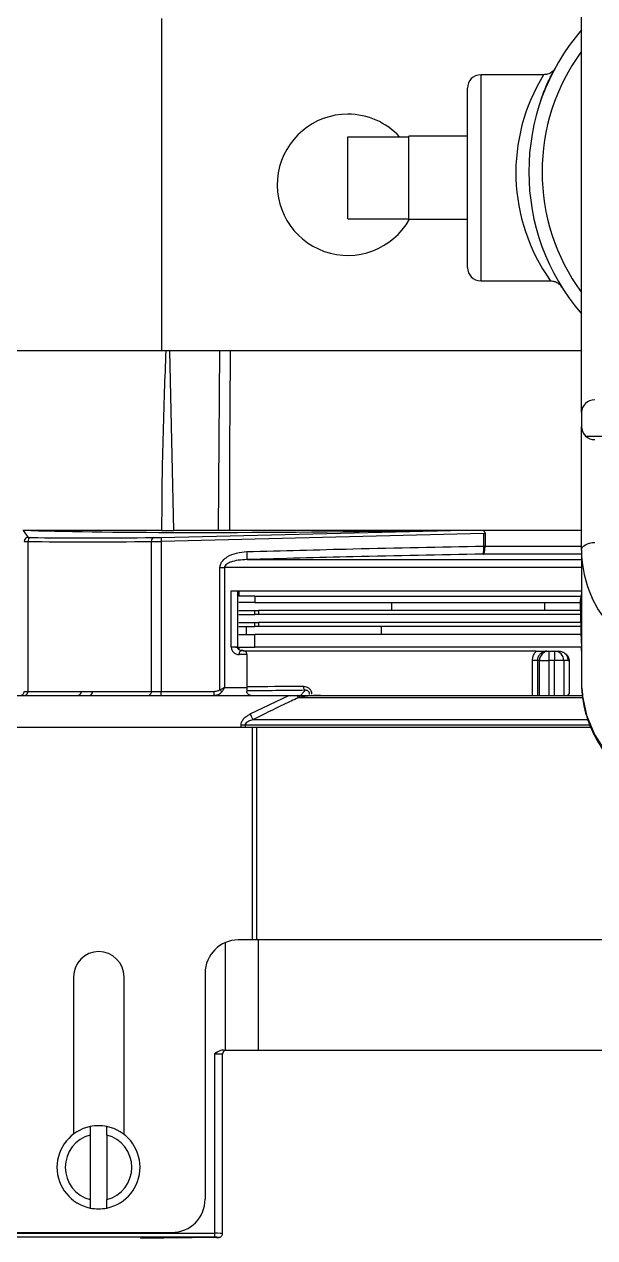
# Model space of a CAD drawing. Extents: x 7 to 135, y 1 to 99.
# Drawn here: x 54.479 to 56.625, y 86.703 to 91.267 of the extents above; entities that cross this region are included whole.
import ezdxf

# ---------------------------------------------------------------- set-up
doc = ezdxf.new("R2010")
doc.units = 0
doc.header["$MEASUREMENT"] = 0
doc.layers.add('OBJECT', color=7, linetype='CONTINUOUS')

msp = doc.modelspace()

# ---------------------------------------------------------------- linework, layer by layer
at = {"layer": 'OBJECT'}
for p, q in [((56.5754, 89.8075), (56.5754, 91.6908)), ((54.9964, 90.0383), (54.9964, 91.2883)), ((56.433, 91.0771), (56.1964, 91.0771)), ((56.1964, 91.0771), (56.1964, 90.3021)), ((56.1464, 90.3521), (56.1464, 91.0271)), ((55.6964, 90.5356), (55.6964, 90.8436)), ((55.6964, 90.8436), (55.9264, 90.8436)), ((56.1464, 90.8456), (55.9264, 90.8456)), ((55.9264, 90.8436), (55.9264, 90.8456)), ((55.9264, 90.7145), (55.9264, 90.8436)), ((55.9264, 90.6647), (55.9264, 90.7145)), ((55.9264, 90.5356), (55.9264, 90.6647)), ((55.6964, 90.5356), (55.9264, 90.5356)), ((55.9264, 90.5336), (55.9264, 90.5356)), ((55.9264, 90.5336), (56.1464, 90.5336)), ((56.1964, 90.3021), (56.4581, 90.3021)), ((54.9964, 90.0383), (53.3084, 90.0383)), ((56.5754, 90.0383), (54.9964, 90.0383)), ((55.0414, 89.3633), (55.0265, 90.0383)), ((55.2138, 90.0383), (55.2091, 89.3633)), ((56.5754, 89.8075), (56.5754, 89.7548)), ((56.5754, 89.2893), (56.5754, 89.7548)), ((56.5911, 89.7183), (57.8016, 89.7183)), ((54.9969, 89.3633), (54.4738, 89.3633)), ((54.4746, 89.3633), (54.4936, 89.3369)), ((54.9942, 89.3369), (56.0837, 89.3633)), ((55.2091, 89.3633), (55.0414, 89.3633)), ((56.5754, 89.3633), (55.2508, 89.3633)), ((54.4928, 89.3214), (54.4928, 88.7581)), ((54.9571, 88.7581), (54.9571, 89.3214)), ((56.208, 89.3513), (54.9943, 89.3219)), ((54.9943, 89.3219), (54.9943, 88.7581)), ((56.208, 89.3513), (56.2128, 89.3513)), ((56.208, 89.3042), (56.208, 89.3513)), ((56.2128, 89.3513), (56.2128, 89.3042)), ((56.5754, 89.2742), (56.2055, 89.2742)), ((56.208, 89.3041), (56.208, 89.3042)), ((56.208, 89.3042), (56.2128, 89.3042)), ((56.2128, 89.3042), (56.2128, 89.3042)), ((56.2128, 89.3042), (56.5754, 89.3042)), ((56.5754, 89.2893), (56.5754, 89.1637)), ((55.2153, 89.2236), (55.2323, 89.2236)), ((55.2153, 88.7646), (55.2153, 89.2236)), ((55.2323, 89.2236), (55.2323, 88.7731)), ((56.5754, 89.2236), (55.2323, 89.2236)), ((55.3172, 89.2536), (56.5754, 89.2536)), ((55.2579, 89.1367), (56.5754, 89.1367)), ((55.2579, 88.9259), (55.2579, 89.1367)), ((55.2815, 89.1367), (55.2815, 88.9259)), ((55.2822, 89.1365), (56.5754, 89.1365)), ((55.2822, 89.1365), (55.2822, 89.1161)), ((55.2864, 89.1365), (55.2864, 89.1161)), ((56.5754, 89.1637), (56.5754, 88.7938)), ((55.3464, 89.1161), (55.2864, 89.1161)), ((55.3464, 89.0921), (55.2864, 89.0921)), ((55.3464, 89.1161), (55.3464, 89.0921)), ((55.3464, 89.1161), (56.5754, 89.1161)), ((55.3464, 89.0921), (56.5714, 89.0921)), ((55.8615, 89.0621), (55.8615, 89.0921)), ((56.4371, 89.0621), (56.4371, 89.0921)), ((56.5714, 89.0993), (56.5754, 89.1223)), ((56.5714, 89.0937), (56.5714, 89.0989)), ((56.5754, 89.0921), (56.5714, 89.0921)), ((56.5754, 88.9394), (56.5714, 89.0905)), ((55.2864, 89.0621), (55.3464, 89.0621)), ((55.2864, 89.0472), (55.3464, 89.0472)), ((55.3464, 89.0472), (55.3464, 89.0621)), ((55.3464, 89.0621), (55.36, 89.0621)), ((55.36, 89.0472), (55.3464, 89.0472)), ((55.36, 89.0621), (55.36, 89.0472)), ((56.5717, 89.0621), (55.36, 89.0621)), ((56.5725, 89.0472), (55.36, 89.0472)), ((55.2864, 89.0172), (55.3464, 89.0172)), ((55.2864, 89.0023), (55.3464, 89.0023)), ((55.3149, 88.9723), (55.3149, 89.0023)), ((55.3464, 89.0023), (55.3464, 89.0172)), ((55.3464, 89.0172), (55.36, 89.0172)), ((55.36, 89.0023), (55.3464, 89.0023)), ((55.36, 89.0172), (55.36, 89.0023)), ((56.5721, 89.0172), (55.36, 89.0172)), ((56.5725, 89.0023), (55.36, 89.0023)), ((55.8232, 88.9723), (55.8232, 89.0023)), ((55.2864, 88.9723), (55.3464, 88.9723)), ((55.3464, 88.9243), (55.3464, 88.9723)), ((56.5733, 88.9723), (55.3464, 88.9723)), ((55.2579, 88.9259), (55.2815, 88.9259)), ((55.2742, 88.9243), (55.3464, 88.9243)), ((55.2822, 88.9243), (55.2822, 88.9242)), ((55.2864, 88.9243), (55.2864, 88.9153)), ((56.4055, 88.9091), (55.3011, 88.9091)), ((56.5746, 88.9243), (55.3464, 88.9243)), ((56.4447, 88.9091), (56.4523, 88.9091)), ((56.4523, 88.9091), (56.4523, 88.8741)), ((56.4523, 88.9091), (56.4741, 88.9091)), ((56.4741, 88.9091), (56.4741, 88.8741)), ((56.4741, 88.9091), (56.4903, 88.9091)), ((56.5105, 88.9026), (56.5068, 88.9045)), ((56.5746, 88.9243), (56.5754, 88.8945)), ((55.3165, 88.8968), (55.3165, 88.8966)), ((55.3165, 88.8966), (55.3165, 88.7731)), ((56.4099, 88.8741), (56.3912, 88.8741)), ((56.3912, 88.7431), (56.3912, 88.8741)), ((56.4173, 88.8741), (56.4099, 88.8741)), ((56.4099, 88.8741), (56.4099, 88.7431)), ((56.4173, 88.8741), (56.4523, 88.8741)), ((56.4173, 88.7431), (56.4173, 88.8741)), ((56.4741, 88.8741), (56.4523, 88.8741)), ((56.4523, 88.8741), (56.4523, 88.7431)), ((56.5091, 88.8741), (56.4741, 88.8741)), ((56.4741, 88.7431), (56.4741, 88.8741)), ((56.5252, 88.8741), (56.5091, 88.8741)), ((56.5091, 88.8741), (56.5091, 88.7431)), ((56.529, 88.872), (56.529, 88.7482)), ((55.2323, 88.7731), (55.3165, 88.7731)), ((56.5754, 88.7938), (56.5759, 88.7723)), ((54.4341, 88.7431), (55.4739, 88.7431)), ((54.479, 88.7581), (54.4928, 88.7581)), ((54.4928, 88.7581), (54.693, 88.7581)), ((54.736, 88.7581), (54.9571, 88.7581)), ((54.9571, 88.7581), (54.9943, 88.7581)), ((54.9943, 88.7581), (55.1939, 88.7581)), ((55.3295, 88.6731), (55.4739, 88.7431)), ((55.4739, 88.7431), (55.5063, 88.7431)), ((56.5793, 88.7343), (55.5104, 88.7343)), ((55.5133, 88.7378), (55.5375, 88.762)), ((55.594, 88.7431), (56.5787, 88.7431)), ((56.5239, 88.7431), (56.529, 88.7482)), ((55.3098, 88.6307), (55.2946, 88.6307)), ((55.2946, 88.6231), (55.2946, 88.6307)), ((55.3098, 88.6307), (55.3098, 88.6231)), ((56.6073, 88.6307), (55.3098, 88.6307)), ((55.3401, 88.6519), (56.599, 88.6519)), ((54.431, 88.6231), (55.3366, 88.6231)), ((55.3366, 88.6231), (55.3366, 87.8231)), ((55.3366, 88.6231), (55.3525, 88.6231)), ((55.3525, 88.6231), (55.3525, 87.8231)), ((55.3525, 88.6231), (56.6113, 88.6231)), ((55.2357, 87.4091), (55.2357, 87.8133)), ((55.3366, 87.8231), (55.2844, 87.8231)), ((55.3525, 87.8231), (55.3366, 87.8231)), ((56.9464, 87.8231), (55.3525, 87.8231)), ((55.359, 87.8231), (55.359, 87.4091)), ((54.6644, 87.6841), (54.6644, 87.0929)), ((54.8544, 87.0914), (54.8544, 87.6841)), ((55.1594, 87.6981), (55.1594, 86.8481)), ((55.2283, 87.4091), (55.2357, 87.4091)), ((55.2357, 87.4091), (55.3031, 87.4091)), ((55.3031, 87.4091), (56.9918, 87.4091)), ((55.1946, 87.3941), (55.1946, 86.7198)), ((55.225, 87.3941), (55.1946, 87.3941)), ((55.225, 86.7195), (55.225, 87.3941)), ((54.7274, 87.1213), (54.7274, 87.0895)), ((54.7274, 87.0895), (54.7274, 86.8468)), ((54.7894, 87.0895), (54.7894, 87.1213)), ((54.7894, 87.0895), (54.7894, 86.8468)), ((54.7274, 86.8468), (54.7274, 86.815)), ((54.7894, 86.815), (54.7894, 86.8468)), ((54.431, 86.7231), (55.0344, 86.7231)), ((54.4341, 86.7198), (55.1946, 86.7198)), ((55.1946, 86.7198), (55.1946, 86.7048)), ((55.1946, 86.7048), (54.4341, 86.7048))]:
    msp.add_line(p, q, dxfattribs=at)
at = {"layer": 'OBJECT', "flags": 128}
for points in [[(56.5754, 89.2893), (56.5763, 89.2949), (56.5792, 89.3003), (56.5838, 89.3053), (56.59, 89.3096), (56.5976, 89.3132), (56.6062, 89.3158), (56.6156, 89.3175), (56.6254, 89.318)], [(57.7996, 89.1687), (57.7898, 89.1394), (57.7559, 89.0686), (57.7094, 89.0028), (57.6516, 88.9433), (57.5835, 88.8916), (57.5069, 88.8488), (57.4232, 88.8158), (57.3345, 88.7934), (57.2428, 88.7821), (57.1499, 88.7821), (57.0582, 88.7934), (56.9695, 88.8158), (56.8859, 88.8488), (56.8092, 88.8916), (56.7411, 88.9433), (56.6833, 89.0028), (56.6369, 89.0686), (56.6156, 89.1091)], [(55.288, 88.8962), (55.2881, 88.8992), (55.2886, 88.902), (55.2894, 88.9046), (55.2905, 88.9069), (55.2918, 88.9088), (55.2932, 88.9102), (55.2948, 88.911), (55.2965, 88.9112)], [(56.529, 88.872), (56.5272, 88.873), (56.5252, 88.8741)], [(55.5375, 88.762), (55.536, 88.7623), (55.5346, 88.7632), (55.5333, 88.7646), (55.5321, 88.7665), (55.5312, 88.7687), (55.5305, 88.7713), (55.53, 88.7741), (55.5299, 88.777)], [(56.5759, 88.7723), (56.5781, 88.7456), (56.5943, 88.6691), (56.6245, 88.5954), (56.668, 88.5264), (56.7239, 88.4636), (56.7908, 88.4086), (56.8671, 88.3625), (56.9511, 88.3264), (57.0408, 88.3013), (57.1342, 88.2876), (57.229, 88.2858), (57.323, 88.2958), (57.4141, 88.3174), (57.5001, 88.3501), (57.5791, 88.3932), (57.6491, 88.4456), (57.7085, 88.5061), (57.756, 88.5733), (57.7905, 88.6457), (57.8111, 88.7215), (57.8174, 88.7938)], [(54.9571, 88.7581), (54.9569, 88.7552), (54.9563, 88.7524), (54.9554, 88.7498), (54.9543, 88.7475), (54.9528, 88.7457), (54.9511, 88.7443), (54.9494, 88.7434), (54.9475, 88.7431)], [(55.5104, 88.7343), (55.51, 88.7353), (55.5095, 88.7362), (55.509, 88.7373), (55.5085, 88.7384), (55.508, 88.7395), (55.5075, 88.7407), (55.5069, 88.7419), (55.5063, 88.7431)], [(55.3401, 88.6519), (55.3391, 88.6539), (55.338, 88.6562), (55.3368, 88.6587), (55.3354, 88.6613), (55.334, 88.6641), (55.3326, 88.6671), (55.3311, 88.6701), (55.3295, 88.6731)]]:
    msp.add_lwpolyline(points, dxfattribs=at)
at = {"layer": 'OBJECT'}
for centre, radius, start, end in [((57.1964, 90.7118), 0.819, 139.3094, 220.6906), ((57.1964, 90.7118), 0.769, 143.8565, 216.1435), ((56.1964, 91.0271), 0.05, 90, 180), ((57.0282, 90.7091), 0.6997, 148.268, 215.4449), ((55.6964, 90.6633), 0.2655, 90, 330.7571), ((55.6964, 90.6633), 0.2655, 42.773, 90), ((56.1964, 90.3521), 0.05, 180, 270), ((56.6254, 89.7548), 0.05, 180, 226.8214), ((56.6254, 89.7548), 0.05, 226.8214, 270), ((54.494, 89.3219), 0.015, 91.4385, 179.9673), ((54.5065, 89.3229), 0.0138, 100.6453, 185.9068), ((54.9704, 89.3236), 0.0135, 107.7114, 189.2162), ((55.2217, 89.331), 0.2276, 178.5268, 182.3017), ((54.8431, 89.2628), 0.4742, 358.882, 2.5027), ((56.172, 93.7396), 4.4357, 270.4654, 270.5275), ((57.0054, 89.2908), 0.4301, 180.2014, 204.999), ((56.6914, 89.0989), 0.12, 179.8086, 180), ((56.6914, 89.0937), 0.12, 180, 180.7501), ((56.6914, 89.0937), 0.12, 180.7501, 181.5), ((56.4523, 88.8741), 0.035, 90.0041, 180.005), ((56.4741, 88.8741), 0.035, 359.9824, 89.9825), ((54.464, 88.7581), 0.015, 270.0019, 0.0058), ((54.4792, 88.7566), 0.0136, 278.3568, 6.4314), ((54.6797, 88.7563), 0.0134, 281.1061, 7.9001), ((54.7227, 88.7562), 0.0134, 281.7385, 8.2025), ((54.7793, 88.7544), 0.215, 357.0009, 0.9992), ((54.9789, 88.7544), 0.215, 357.0013, 0.9994), ((54.6012, 88.2587), 0.7956, 38.6827, 39.4778), ((55.2844, 87.6981), 0.125, 90, 180), ((54.7594, 87.6841), 0.095, 0, 180), ((55.24, 87.3941), 0.015, 96.8045, 180), ((54.7584, 86.9681), 0.1563, 78.5566, 101.4434), ((54.7584, 86.9681), 0.1563, 101.4434, 258.5566), ((54.7584, 86.9681), 0.1253, 104.3299, 255.6701), ((54.7584, 86.9681), 0.1563, 281.4434, 78.5566), ((54.7584, 86.9681), 0.1253, 284.3299, 75.6701), ((54.7584, 86.9681), 0.1563, 258.5566, 281.4434), ((55.0344, 86.8481), 0.125, 270, 0)]:
    msp.add_arc(centre, radius, start, end, dxfattribs=at)
for centre, major_axis, ratio, start_param, end_param in [((56.6254, 89.8075), (0.05, 0), 0.938361, 1.570796, 3.141593), ((57.1967, 89.458), (2.925, 0.0723), 0.024678, 3.541853, 4.310909), ((54.539, 89.323), (0.06, 0.0011), 0.018513, 3.158703, 3.832808), ((57.1964, 89.4429), (3.51, 0.0864), 0.024572, 3.832546, 4.019916), ((54.5386, 89.338), (0.045, 0.0011), 0.024678, 3.158436, 3.832541), ((57.196, 89.4579), (3.495, 0.0864), 0.024678, 3.832541, 4.01991), ((54.9953, 89.323), (0.06, 0.0011), 0.018513, 4.020177, 4.694593), ((54.995, 89.338), (0.045, 0.0011), 0.024678, 4.01991, 4.694326), ((56.078, 87.0296), (2.3412, 0), 0.904333, 1.356713, 1.358461), ((57.1964, 88.8632), (3.345, 0), 0.017455, 2.173008, 2.174823), ((57.1964, 88.8482), (3.36, 0), 0.017377, 2.164546, 2.174823), ((57.1964, 88.7282), (3.265, 0), 0.017375, 2.106457, 2.18432), ((57.1964, 88.7132), (3.25, 0), 0.017455, 2.106457, 2.187784), ((55.1946, 86.7195), (0.0304, 0), 0.008843, 0, 1.570796), ((57.1964, 86.6491), (3.7397, 0), 0.017455, 2.133041, 2.226436), ((55.1946, 86.7045), (0.0154, 0), 0.017455, 5.274634, 7.853982)]:
    msp.add_ellipse(centre, major_axis=major_axis, ratio=ratio, start_param=start_param, end_param=end_param, dxfattribs=at)
for points, knots in [([(56.423, 90.9797), (56.4239, 90.9827), (56.4355, 91.0238), (56.4551, 91.0598), (56.4713, 91.0931), (56.4746, 91.0991), (56.4763, 91.102)], [0, 0, 0, 0, 0.037851, 0.511785, 0.75595, 1, 1, 1, 1]), ([(56.4684, 91.0922), (56.4667, 91.0905), (56.4611, 91.0846), (56.4488, 91.0784), (56.438, 91.0777), (56.433, 91.0774)], [0, 0, 0, 0, 0.179336, 0.61954, 1, 1, 1, 1]), ([(56.458, 90.3017), (56.4612, 90.3017), (56.4683, 90.3018), (56.4783, 90.2985), (56.4864, 90.2942), (56.4903, 90.2908), (56.4918, 90.2896)], [0, 0, 0, 0, 0.258863, 0.576505, 0.843013, 1, 1, 1, 1]), ([(56.501, 90.2791), (56.5011, 90.2789), (56.5018, 90.2778), (56.5003, 90.28), (56.4951, 90.289), (56.4923, 90.2938)], [0, 0, 0, 0, 0.078608, 0.511422, 1, 1, 1, 1]), ([(54.9969, 89.3633), (54.9972, 89.4182), (54.9977, 89.5331), (55.0014, 89.7077), (55.0065, 89.8778), (55.0109, 89.9879), (55.013, 90.0383)], [0, 0, 0, 0, 0.24402, 0.510283, 0.775991, 1, 1, 1, 1]), ([(55.254, 90.0383), (55.2536, 89.9924), (55.2523, 89.857), (55.2511, 89.632), (55.2509, 89.4529), (55.2508, 89.3633)], [0, 0, 0, 0, 0.203831, 0.601916, 1, 1, 1, 1]), ([(54.9969, 89.3633), (55.0026, 89.3633), (55.0139, 89.3633), (55.03, 89.3633), (55.0391, 89.3633), (55.0414, 89.3633)], [0, 0, 0, 0, 0.425022, 0.850045, 1, 1, 1, 1]), ([(55.2508, 89.3633), (55.2475, 89.3633), (55.2386, 89.3633), (55.2239, 89.3633), (55.2132, 89.3633), (55.2091, 89.3633)], [0, 0, 0, 0, 0.2638826, 0.7230955, 1, 1, 1, 1]), ([(56.2044, 89.3633), (56.206, 89.3623), (56.2087, 89.3607), (56.2115, 89.3569), (56.2127, 89.3537), (56.2128, 89.3518), (56.2128, 89.3513)], [0, 0, 0, 0, 0.3625903, 0.6311702, 0.9026566, 1, 1, 1, 1]), ([(55.2153, 89.2236), (55.2159, 89.2284), (55.2171, 89.2379), (55.2268, 89.2523), (55.2463, 89.2679), (55.2779, 89.2802), (55.3036, 89.2824), (55.3168, 89.2835)], [0, 0, 0, 0, 0.1110982, 0.2213099, 0.3959169, 0.6900042, 1, 1, 1, 1]), ([(55.3168, 89.2835), (55.4497, 89.2872), (55.7468, 89.2955), (56.0439, 89.3011), (56.208, 89.3042)], [0, 0, 0, 0, 0.447541, 1, 1, 1, 1]), ([(56.2055, 89.2742), (56.0423, 89.2711), (55.7461, 89.2655), (55.4501, 89.2573), (55.3172, 89.2536)], [0, 0, 0, 0, 0.551195, 1, 1, 1, 1]), ([(56.2055, 89.2742), (56.2056, 89.2742), (56.206, 89.2743), (56.2074, 89.2751), (56.2094, 89.2784), (56.2113, 89.2852), (56.2126, 89.2941), (56.2127, 89.3008), (56.2128, 89.3042)], [0, 0, 0, 0, 0.010002, 0.119509, 0.341545, 0.561341, 0.780384, 1, 1, 1, 1]), ([(56.2055, 89.2742), (56.2055, 89.2742), (56.2057, 89.2743), (56.2062, 89.2751), (56.207, 89.2784), (56.2076, 89.2852), (56.208, 89.2941), (56.208, 89.3008), (56.208, 89.3041)], [0, 0, 0, 0, 0.010007, 0.119511, 0.341548, 0.561349, 0.780394, 1, 1, 1, 1]), ([(55.3172, 89.2536), (55.3061, 89.253), (55.2851, 89.252), (55.2593, 89.2461), (55.2426, 89.2385), (55.2355, 89.2322), (55.2327, 89.2274), (55.2325, 89.2249), (55.2323, 89.2236)], [0, 0, 0, 0, 0.351057, 0.667389, 0.834578, 0.923931, 0.961382, 1, 1, 1, 1]), ([(55.2579, 88.9259), (55.2579, 88.925), (55.258, 88.9208), (55.26, 88.9135), (55.2659, 88.9046), (55.2756, 88.8976), (55.2838, 88.8967), (55.288, 88.8962)], [0, 0, 0, 0, 0.052631, 0.240133, 0.426925, 0.70635, 1, 1, 1, 1]), ([(55.2965, 88.9112), (55.2944, 88.9114), (55.2905, 88.9118), (55.2858, 88.915), (55.283, 88.9191), (55.2819, 88.9223), (55.2816, 88.9244), (55.2815, 88.9254), (55.2815, 88.9259)], [0, 0, 0, 0, 0.329493, 0.623494, 0.798886, 0.901786, 0.957375, 1, 1, 1, 1]), ([(55.3165, 88.8968), (55.3165, 88.8977), (55.3164, 88.8996), (55.3155, 88.9026), (55.3133, 88.9064), (55.3086, 88.9104), (55.3043, 88.9114), (55.3016, 88.9113), (55.3015, 88.9113)], [0, 0, 0, 0, 0.066986, 0.149671, 0.280173, 0.529301, 0.995559, 1, 1, 1, 1]), ([(56.3912, 88.8741), (56.3917, 88.8796), (56.3928, 88.8906), (56.3992, 88.9022), (56.4042, 88.9077), (56.4055, 88.9091)], [0, 0, 0, 0, 0.424015, 0.848245, 1, 1, 1, 1]), ([(56.4055, 88.9091), (56.4094, 88.9091), (56.4177, 88.9091), (56.4301, 88.9092), (56.4395, 88.9093), (56.4484, 88.9093), (56.457, 88.9092), (56.4674, 88.9091), (56.4758, 88.9091), (56.4769, 88.9091)], [0, 0, 0, 0, 0.15282, 0.318923, 0.483759, 0.522666, 0.667716, 0.953909, 1, 1, 1, 1]), ([(56.4447, 88.9091), (56.4418, 88.9089), (56.4351, 88.9084), (56.4253, 88.9039), (56.4168, 88.896), (56.411, 88.8857), (56.4102, 88.878), (56.4099, 88.8741)], [0, 0, 0, 0, 0.160168, 0.377537, 0.588168, 0.794605, 1, 1, 1, 1]), ([(56.5252, 88.8741), (56.5252, 88.8747), (56.5252, 88.8772), (56.5243, 88.8837), (56.5205, 88.893), (56.5125, 88.9019), (56.5021, 88.9079), (56.4942, 88.9087), (56.4903, 88.9091)], [0, 0, 0, 0, 0.030947, 0.141383, 0.356053, 0.570703, 0.78535, 1, 1, 1, 1]), ([(56.5104, 88.9024), (56.5123, 88.9014), (56.518, 88.8986), (56.5245, 88.8902), (56.5285, 88.8805), (56.5288, 88.8743), (56.529, 88.872)], [0, 0, 0, 0, 0.179029, 0.504287, 0.820702, 1, 1, 1, 1]), ([(55.2153, 88.7646), (55.2185, 88.766), (55.2223, 88.7676), (55.2268, 88.77), (55.2288, 88.771), (55.2304, 88.772), (55.2313, 88.7725), (55.2318, 88.7728), (55.232, 88.7729), (55.2321, 88.773), (55.2322, 88.7731), (55.2323, 88.7731), (55.2323, 88.7731)], [0, 0, 0, 0, 0.52669, 0.614019, 0.79511, 0.889802, 0.940518, 0.967868, 0.982625, 0.987907, 0.989067, 1, 1, 1, 1]), ([(55.2223, 88.756), (55.2243, 88.7588), (55.2268, 88.7621), (55.2294, 88.7668), (55.2305, 88.7689), (55.2314, 88.7709), (55.2318, 88.7719), (55.232, 88.7725), (55.2322, 88.7728), (55.2322, 88.7729), (55.2323, 88.773), (55.2323, 88.7731), (55.2323, 88.7731)], [0, 0, 0, 0, 0.525276, 0.614047, 0.794898, 0.889576, 0.940346, 0.967733, 0.982535, 0.987908, 0.989051, 1, 1, 1, 1]), ([(55.3165, 88.7731), (55.3165, 88.7702), (55.3165, 88.7648), (55.3165, 88.7602), (55.3165, 88.7581)], [0, 0, 0, 0, 0.553569, 1, 1, 1, 1]), ([(55.5299, 88.777), (55.5343, 88.7765), (55.5426, 88.7756), (55.5524, 88.7684), (55.5582, 88.7595), (55.5602, 88.7522), (55.5603, 88.7481), (55.5603, 88.7473)], [0, 0, 0, 0, 0.301091, 0.566709, 0.758428, 0.950623, 1, 1, 1, 1]), ([(56.5773, 88.7714), (56.5782, 88.7548), (56.5803, 88.7137), (56.598, 88.6496), (56.6279, 88.5806), (56.6696, 88.516), (56.7217, 88.4569), (56.7834, 88.4045), (56.8534, 88.3599), (56.9303, 88.3239), (57.0127, 88.2973), (57.0988, 88.2807), (57.1869, 88.2743), (57.2752, 88.2784), (57.362, 88.2929), (57.4456, 88.3175), (57.5242, 88.3518), (57.5962, 88.3951), (57.6602, 88.4465), (57.7147, 88.5051), (57.7586, 88.5697), (57.7914, 88.6387), (57.8107, 88.7108), (57.8189, 88.7632), (57.8169, 88.7908), (57.8167, 88.7939)], [0, 0, 0, 0, 0.030719, 0.075911, 0.121153, 0.16653, 0.212088, 0.257827, 0.303719, 0.349726, 0.395809, 0.441942, 0.488109, 0.534301, 0.580516, 0.62675, 0.672997, 0.719237, 0.76544, 0.81156, 0.857542, 0.903332, 0.948906, 0.99428, 1, 1, 1, 1]), ([(54.693, 88.7581), (54.7007, 88.7581), (54.7149, 88.7579), (54.7294, 88.7581), (54.736, 88.7581)], [0, 0, 0, 0, 0.540415, 1, 1, 1, 1]), ([(55.1936, 88.7431), (55.196, 88.7433), (55.2027, 88.7436), (55.2122, 88.7471), (55.219, 88.7522), (55.2216, 88.7553), (55.2223, 88.756)], [0, 0, 0, 0, 0.223029, 0.632159, 0.914543, 1, 1, 1, 1]), ([(55.1939, 88.7581), (55.1988, 88.7586), (55.2059, 88.7592), (55.2128, 88.7626), (55.2148, 88.7642), (55.2153, 88.7646)], [0, 0, 0, 0, 0.651992, 0.922725, 1, 1, 1, 1]), ([(55.3175, 88.7529), (55.3171, 88.7539), (55.3166, 88.7554), (55.3166, 88.7574), (55.3165, 88.7581)], [0, 0, 0, 0, 0.624798, 1, 1, 1, 1]), ([(55.3315, 88.7431), (55.3315, 88.7431), (55.3275, 88.7431), (55.3218, 88.7446), (55.3183, 88.7513), (55.3175, 88.7529)], [0, 0, 0, 0, 0.006105, 0.762603, 1, 1, 1, 1]), ([(55.5104, 88.7343), (55.4923, 88.7259), (55.4352, 88.6991), (55.3787, 88.6711), (55.3401, 88.6519)], [0, 0, 0, 0, 0.317174, 1, 1, 1, 1]), ([(55.5063, 88.7431), (55.5218, 88.7431), (55.5512, 88.7431), (55.5801, 88.7431), (55.5938, 88.7431), (55.594, 88.7431)], [0, 0, 0, 0, 0.525662, 0.992824, 1, 1, 1, 1]), ([(55.594, 88.7431), (55.5819, 88.743), (55.5538, 88.7426), (55.5261, 88.7373), (55.5104, 88.7343)], [0, 0, 0, 0, 0.430842, 1, 1, 1, 1]), ([(55.5528, 88.7473), (55.5528, 88.7477), (55.5528, 88.7493), (55.5523, 88.7514), (55.5511, 88.7544), (55.5486, 88.758), (55.5437, 88.7614), (55.5397, 88.7618), (55.5375, 88.762)], [0, 0, 0, 0, 0.041392, 0.156912, 0.207381, 0.387612, 0.664234, 1, 1, 1, 1]), ([(55.2946, 88.6307), (55.295, 88.6344), (55.2959, 88.6425), (55.304, 88.6554), (55.3159, 88.6658), (55.3257, 88.6711), (55.3295, 88.6731)], [0, 0, 0, 0, 0.189174, 0.420534, 0.774851, 1, 1, 1, 1]), ([(55.3401, 88.6519), (55.3369, 88.6509), (55.3289, 88.6484), (55.3188, 88.6437), (55.3121, 88.6376), (55.31, 88.6334), (55.3099, 88.6315), (55.3098, 88.6307)], [0, 0, 0, 0, 0.266162, 0.648888, 0.85682, 0.941656, 1, 1, 1, 1]), ([(55.2283, 87.4091), (55.226, 87.4089), (55.2136, 87.408), (55.2029, 87.4), (55.1946, 87.3942), (55.1946, 87.3941)], [0, 0, 0, 0, 0.182989, 0.994127, 1, 1, 1, 1]), ([(55.203, 86.7043), (55.2046, 86.7043), (55.208, 86.7044), (55.2099, 86.7044), (55.2117, 86.7046), (55.2134, 86.7049), (55.2168, 86.7059), (55.2208, 86.7086), (55.2238, 86.7132), (55.2252, 86.717), (55.2249, 86.7192), (55.2248, 86.7195)], [0, 0, 0, 0, 0.168743, 0.351343, 0.391376, 0.433341, 0.518167, 0.679955, 0.820989, 0.969114, 1, 1, 1, 1])]:
    msp.add_open_spline(points, degree=3, knots=knots, dxfattribs=at)

doc.saveas('drawing.dxf')
